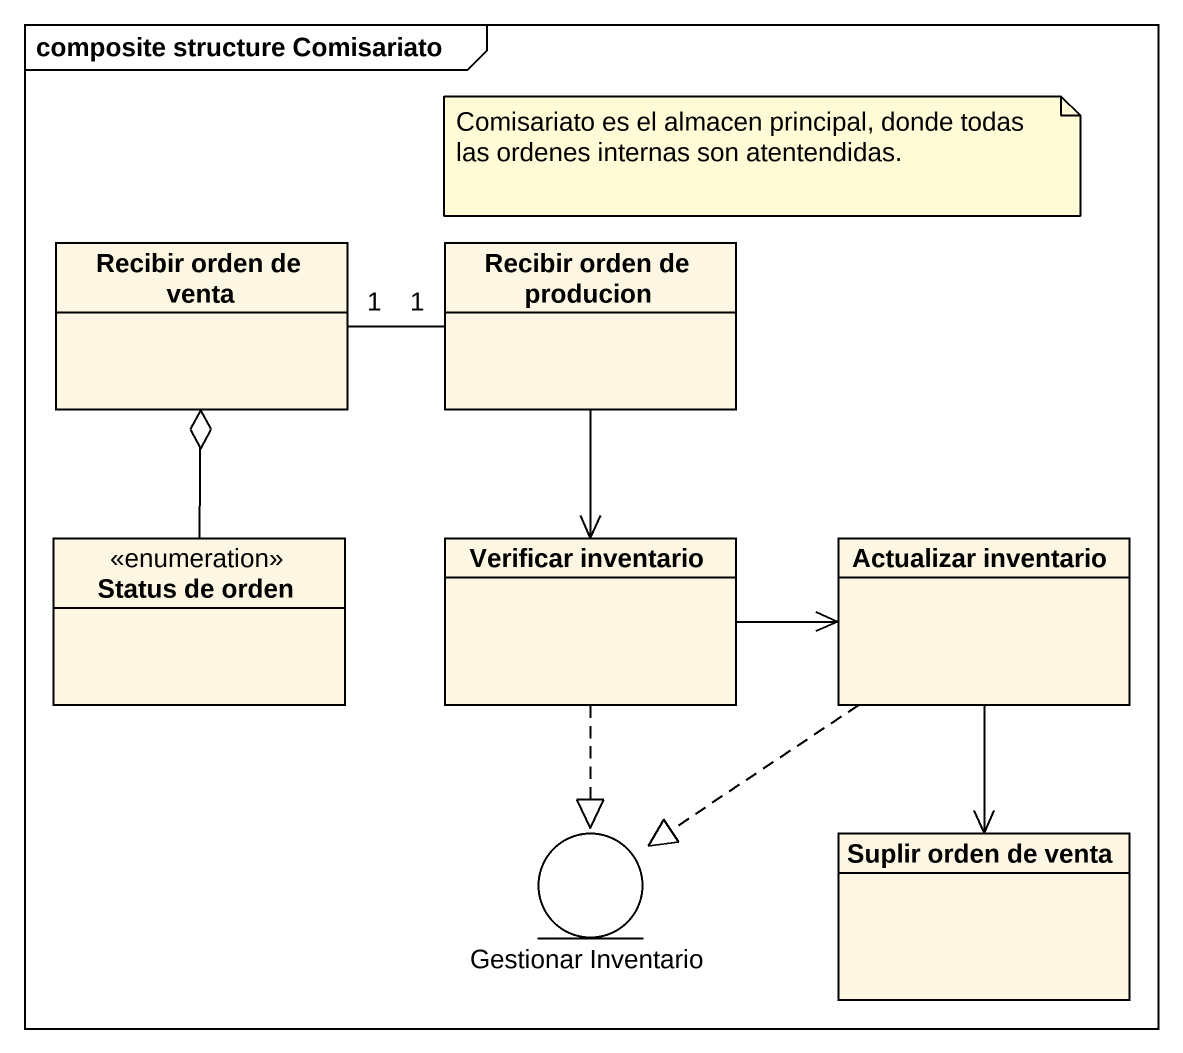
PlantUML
@startuml
mainframe composite structure Comisariato
allowmixing
hide circle
hide empty members
class "Recibir orden de venta" as Recibir_orden_de_venta
class "Recibir orden de producion" as Recibir_orden_de_producion
enum "Status de orden" as Status_de_orden
class "Verificar inventario" as Verificar_inventario
class "Actualizar inventario" as Actualizar_inventario
entity "Gestionar Inventario" as Gestionar_Inventario
class "Suplir orden de venta" as Suplir_orden_de_venta
Recibir_orden_de_venta "1" -right- "1" Recibir_orden_de_producion
Recibir_orden_de_producion --> Verificar_inventario
Status_de_orden -up-o Recibir_orden_de_venta
Verificar_inventario -right-> Actualizar_inventario
Verificar_inventario ..|> Gestionar_Inventario
Actualizar_inventario ..|> Gestionar_Inventario
Actualizar_inventario --> Suplir_orden_de_venta
note as N1
  Comisariato es el almacen principal, donde todas las ordenes internas son atentendidas.
end note
@enduml
